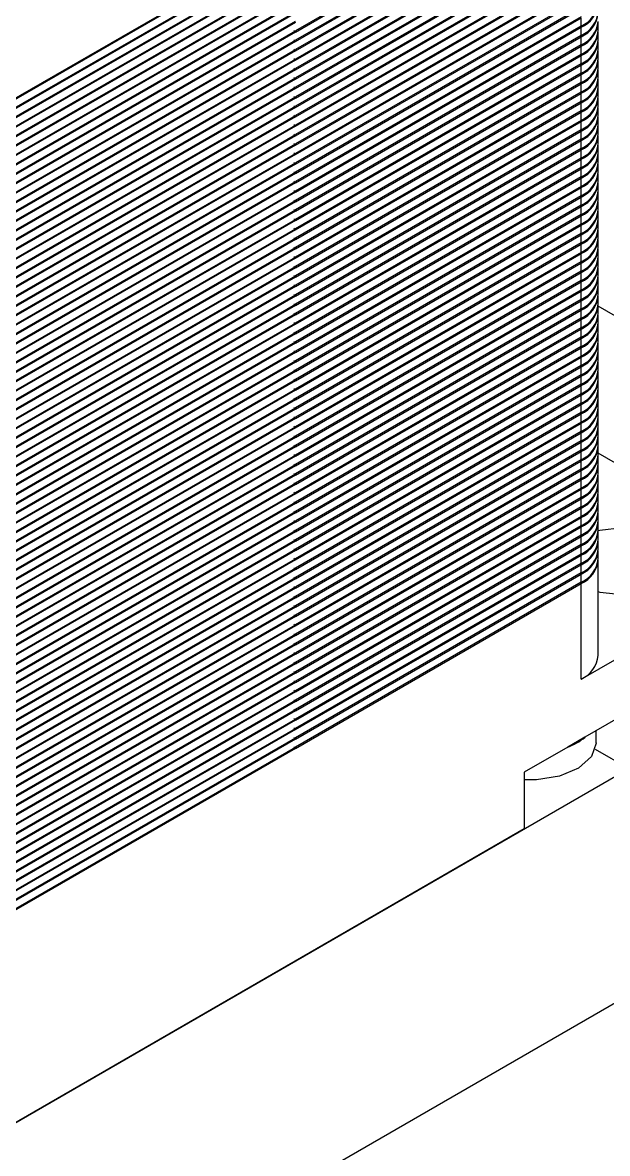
# Model space of a CAD drawing. Header units: millimetres. Extents: x 334 to 3694, y 0 to 2376.
# Drawn here: x 3114.81 to 3130, y 1048.82 to 1078.2 of the extents above; entities that cross this region are included whole.
import ezdxf

# ---------------------------------------------------------------- set-up
doc = ezdxf.new("R2010")
doc.units = ezdxf.units.MM
doc.header["$LTSCALE"] = 3
doc.layers.add('1_외형선', color=7, linetype='Continuous', lineweight=25)

msp = doc.modelspace()

# ---------------------------------------------------------------- linework, layer by layer
at = {"layer": '1_외형선'}
for p, q in [((3129.322, 1082.278), (3121.897, 1077.992)), ((3121.897, 1077.959), (3129.322, 1082.245)), ((3129.322, 1082.033), (3121.897, 1077.747)), ((3121.897, 1077.714), (3129.322, 1082)), ((3129.322, 1081.788), (3121.897, 1077.502)), ((3121.897, 1077.469), (3129.322, 1081.755)), ((3129.322, 1081.543), (3121.897, 1077.257)), ((3121.897, 1077.224), (3129.322, 1081.51)), ((3129.322, 1081.298), (3121.897, 1077.012)), ((3121.897, 1076.979), (3129.322, 1081.265)), ((3129.322, 1081.053), (3121.897, 1076.767)), ((3121.897, 1076.734), (3129.322, 1081.02)), ((3129.322, 1080.808), (3121.897, 1076.522)), ((3121.897, 1076.489), (3129.322, 1080.775)), ((3114.472, 1076.155), (3121.897, 1080.441)), ((3121.897, 1080.409), (3114.472, 1076.122)), ((3129.322, 1080.563), (3121.897, 1076.277)), ((3121.897, 1076.244), (3129.322, 1080.53)), ((3114.472, 1075.91), (3121.897, 1080.196)), ((3121.897, 1080.164), (3114.472, 1075.877)), ((3129.322, 1080.318), (3121.897, 1076.032)), ((3121.897, 1075.999), (3129.322, 1080.285)), ((3129.322, 1080.073), (3121.897, 1075.787)), ((3114.472, 1075.665), (3121.897, 1079.951)), ((3121.897, 1079.919), (3114.472, 1075.633)), ((3121.897, 1075.754), (3129.322, 1080.04)), ((3129.322, 1079.828), (3121.897, 1075.542)), ((3121.897, 1075.509), (3129.322, 1079.795)), ((3114.472, 1075.42), (3121.897, 1079.706)), ((3121.897, 1079.674), (3114.472, 1075.388)), ((3129.322, 1079.583), (3121.897, 1075.297)), ((3121.897, 1075.264), (3129.322, 1079.551)), ((3114.472, 1075.175), (3121.897, 1079.461)), ((3121.897, 1079.429), (3114.472, 1075.143)), ((3114.472, 1074.93), (3121.897, 1079.216)), ((3121.897, 1079.184), (3114.472, 1074.898)), ((3129.322, 1079.338), (3121.897, 1075.052)), ((3121.897, 1075.019), (3129.322, 1079.306)), ((3114.472, 1074.685), (3121.897, 1078.971)), ((3121.897, 1078.939), (3114.472, 1074.653)), ((3129.322, 1079.093), (3121.897, 1074.807)), ((3121.897, 1074.774), (3129.322, 1079.061)), ((3114.472, 1074.44), (3121.897, 1078.727)), ((3121.897, 1078.694), (3114.472, 1074.408)), ((3129.322, 1078.848), (3121.897, 1074.562)), ((3121.897, 1074.529), (3129.322, 1078.816)), ((3129.322, 1078.603), (3121.897, 1074.317)), ((3114.472, 1074.195), (3121.897, 1078.482)), ((3121.897, 1078.449), (3114.472, 1074.163)), ((3121.897, 1074.285), (3129.322, 1078.571)), ((3129.322, 1078.358), (3121.897, 1074.072)), ((3121.897, 1074.04), (3129.322, 1078.326)), ((3129.322, 1078.113), (3129.322, 1078.326)), ((3114.472, 1073.95), (3121.897, 1078.237)), ((3121.897, 1078.204), (3114.472, 1073.918)), ((3121.897, 1077.959), (3121.854, 1078)), ((3129.322, 1078.113), (3121.897, 1073.827)), ((3121.897, 1073.795), (3129.322, 1078.081)), ((3129.322, 1078.081), (3129.3, 1078.101)), ((3129.322, 1077.868), (3129.322, 1078.081)), ((3129.761, 1077.991), (3129.761, 1078.203)), ((3114.472, 1073.705), (3121.897, 1077.992)), ((3121.897, 1077.959), (3114.472, 1073.673)), ((3114.472, 1073.461), (3121.897, 1077.747)), ((3121.897, 1077.714), (3114.472, 1073.428)), ((3121.897, 1077.714), (3121.854, 1077.755)), ((3129.322, 1077.868), (3121.897, 1073.582)), ((3121.897, 1073.55), (3129.322, 1077.836)), ((3129.322, 1077.836), (3129.3, 1077.856)), ((3129.322, 1077.623), (3129.322, 1077.836)), ((3129.761, 1077.99), (3129.761, 1077.991)), ((3129.761, 1077.746), (3129.761, 1077.958)), ((3129.761, 1077.745), (3129.761, 1077.746)), ((3129.761, 1077.501), (3129.761, 1077.713)), ((3114.472, 1073.216), (3121.897, 1077.502)), ((3121.897, 1077.469), (3114.472, 1073.183)), ((3121.897, 1077.469), (3121.854, 1077.51)), ((3129.322, 1077.623), (3121.897, 1073.337)), ((3121.897, 1073.305), (3129.322, 1077.591)), ((3129.322, 1077.591), (3129.3, 1077.611)), ((3129.322, 1077.379), (3129.322, 1077.591)), ((3129.761, 1077.5), (3129.761, 1077.501)), ((3129.761, 1077.256), (3129.761, 1077.468)), ((3114.472, 1072.971), (3121.897, 1077.257)), ((3121.897, 1077.224), (3114.472, 1072.938)), ((3121.897, 1077.224), (3121.854, 1077.265)), ((3129.322, 1077.379), (3121.897, 1073.092)), ((3121.897, 1073.06), (3129.322, 1077.346)), ((3129.322, 1077.134), (3121.897, 1072.847)), ((3129.322, 1077.346), (3129.3, 1077.366)), ((3129.322, 1077.101), (3129.3, 1077.121)), ((3129.322, 1077.134), (3129.322, 1077.346)), ((3129.761, 1077.255), (3129.761, 1077.256)), ((3129.761, 1077.011), (3129.761, 1077.223)), ((3114.472, 1072.726), (3121.897, 1077.012)), ((3121.897, 1076.979), (3114.472, 1072.693)), ((3121.897, 1076.979), (3121.854, 1077.02)), ((3121.897, 1072.815), (3129.322, 1077.101)), ((3129.322, 1076.889), (3121.897, 1072.602)), ((3121.897, 1072.57), (3129.322, 1076.856)), ((3129.322, 1076.856), (3129.3, 1076.876)), ((3129.322, 1076.889), (3129.322, 1077.101)), ((3129.322, 1076.644), (3129.322, 1076.856)), ((3129.761, 1077.01), (3129.761, 1077.011)), ((3129.761, 1076.766), (3129.761, 1076.978)), ((3114.472, 1072.481), (3121.897, 1076.767)), ((3121.897, 1076.734), (3114.472, 1072.448)), ((3121.897, 1076.734), (3121.854, 1076.775)), ((3121.897, 1076.489), (3121.854, 1076.53)), ((3129.322, 1076.644), (3121.897, 1072.357)), ((3121.897, 1072.325), (3129.322, 1076.611)), ((3129.322, 1076.611), (3129.3, 1076.631)), ((3129.322, 1076.399), (3129.322, 1076.611)), ((3129.761, 1076.765), (3129.761, 1076.766)), ((3129.761, 1076.521), (3129.761, 1076.733)), ((3114.472, 1072.236), (3121.897, 1076.522)), ((3121.897, 1076.489), (3114.472, 1072.203)), ((3114.472, 1071.991), (3121.897, 1076.277)), ((3121.897, 1076.244), (3114.472, 1071.958)), ((3121.897, 1076.244), (3121.854, 1076.285)), ((3129.322, 1076.399), (3121.897, 1072.113)), ((3121.897, 1072.08), (3129.322, 1076.366)), ((3129.322, 1076.366), (3129.3, 1076.386)), ((3129.322, 1076.154), (3129.322, 1076.366)), ((3129.761, 1076.52), (3129.761, 1076.521)), ((3129.761, 1076.276), (3129.761, 1076.488)), ((3129.761, 1076.275), (3129.761, 1076.276)), ((3129.761, 1076.031), (3129.761, 1076.243)), ((3114.472, 1071.746), (3121.897, 1076.032)), ((3121.897, 1075.999), (3114.472, 1071.713)), ((3121.897, 1075.999), (3121.854, 1076.04)), ((3129.322, 1076.154), (3121.897, 1071.868)), ((3121.897, 1071.835), (3129.322, 1076.121)), ((3129.322, 1076.121), (3129.3, 1076.141)), ((3129.322, 1075.909), (3129.322, 1076.121)), ((3129.761, 1076.03), (3129.761, 1076.031)), ((3129.761, 1075.786), (3129.761, 1075.998)), ((3114.472, 1071.501), (3121.897, 1075.787)), ((3121.897, 1075.754), (3114.472, 1071.468)), ((3121.897, 1075.754), (3121.854, 1075.795)), ((3129.322, 1075.909), (3121.897, 1071.623)), ((3121.897, 1071.59), (3129.322, 1075.876)), ((3129.322, 1075.664), (3121.897, 1071.378)), ((3129.322, 1075.876), (3129.3, 1075.896)), ((3129.322, 1075.631), (3129.3, 1075.652)), ((3129.322, 1075.664), (3129.322, 1075.876)), ((3129.761, 1075.785), (3129.761, 1075.786)), ((3129.761, 1075.541), (3129.761, 1075.753)), ((3114.472, 1071.256), (3121.897, 1075.542)), ((3121.897, 1075.509), (3114.472, 1071.223)), ((3121.897, 1075.509), (3121.854, 1075.55)), ((3121.897, 1071.345), (3129.322, 1075.631)), ((3129.322, 1075.419), (3121.897, 1071.133)), ((3121.897, 1071.1), (3129.322, 1075.386)), ((3129.322, 1075.386), (3129.3, 1075.407)), ((3129.322, 1075.419), (3129.322, 1075.631)), ((3129.322, 1075.174), (3129.322, 1075.386)), ((3129.761, 1075.54), (3129.761, 1075.541)), ((3129.761, 1075.296), (3129.761, 1075.509)), ((3114.472, 1071.011), (3121.897, 1075.297)), ((3121.897, 1075.264), (3114.472, 1070.978)), ((3121.897, 1075.264), (3121.854, 1075.305)), ((3129.322, 1075.174), (3121.897, 1070.888)), ((3121.897, 1070.855), (3129.322, 1075.141)), ((3129.322, 1075.141), (3129.3, 1075.162)), ((3129.322, 1074.929), (3129.322, 1075.141)), ((3129.761, 1075.295), (3129.761, 1075.296)), ((3129.761, 1075.051), (3129.761, 1075.264)), ((3114.472, 1070.766), (3121.897, 1075.052)), ((3121.897, 1075.019), (3114.472, 1070.733)), ((3114.472, 1070.521), (3121.897, 1074.807)), ((3121.897, 1074.774), (3114.472, 1070.488)), ((3121.897, 1075.019), (3121.854, 1075.06)), ((3121.897, 1074.774), (3121.854, 1074.815)), ((3129.322, 1074.929), (3121.897, 1070.643)), ((3121.897, 1070.61), (3129.322, 1074.896)), ((3129.322, 1074.896), (3129.3, 1074.917)), ((3129.322, 1074.684), (3129.322, 1074.896)), ((3129.761, 1075.05), (3129.761, 1075.051)), ((3129.761, 1074.806), (3129.761, 1075.019)), ((3129.761, 1074.806), (3129.761, 1074.806)), ((3129.761, 1074.561), (3129.761, 1074.774)), ((3114.472, 1070.276), (3121.897, 1074.562)), ((3121.897, 1074.529), (3114.472, 1070.243)), ((3121.897, 1074.529), (3121.854, 1074.57)), ((3129.322, 1074.684), (3121.897, 1070.398)), ((3121.897, 1070.365), (3129.322, 1074.651)), ((3129.322, 1074.651), (3129.3, 1074.672)), ((3129.322, 1074.439), (3129.322, 1074.651)), ((3129.761, 1074.561), (3129.761, 1074.561)), ((3129.761, 1074.316), (3129.761, 1074.529)), ((3114.472, 1070.031), (3121.897, 1074.317)), ((3121.897, 1074.285), (3114.472, 1069.998)), ((3121.897, 1074.285), (3121.854, 1074.325)), ((3129.322, 1074.439), (3121.897, 1070.153)), ((3121.897, 1070.12), (3129.322, 1074.406)), ((3129.322, 1074.194), (3121.897, 1069.908)), ((3129.322, 1074.406), (3129.3, 1074.427)), ((3129.322, 1074.161), (3129.3, 1074.182)), ((3129.322, 1074.194), (3129.322, 1074.406)), ((3129.761, 1074.316), (3129.761, 1074.316)), ((3129.761, 1074.071), (3129.761, 1074.284)), ((3114.472, 1069.786), (3121.897, 1074.072)), ((3121.897, 1074.04), (3114.472, 1069.753)), ((3121.897, 1074.04), (3121.854, 1074.08)), ((3121.897, 1069.875), (3129.322, 1074.161)), ((3129.322, 1073.949), (3121.897, 1069.663)), ((3121.897, 1069.63), (3129.322, 1073.916)), ((3129.322, 1073.916), (3129.3, 1073.937)), ((3129.322, 1073.949), (3129.322, 1074.161)), ((3129.322, 1073.704), (3129.322, 1073.916)), ((3129.761, 1074.071), (3129.761, 1074.071)), ((3129.761, 1073.826), (3129.761, 1074.039)), ((3114.472, 1069.541), (3121.897, 1073.827)), ((3121.897, 1073.795), (3114.472, 1069.508)), ((3121.897, 1073.795), (3121.854, 1073.835)), ((3129.322, 1073.704), (3121.897, 1069.418)), ((3121.897, 1069.385), (3129.322, 1073.671)), ((3129.322, 1073.671), (3129.3, 1073.692)), ((3129.322, 1073.459), (3129.322, 1073.671)), ((3129.761, 1073.826), (3129.761, 1073.826)), ((3129.761, 1073.581), (3129.761, 1073.794)), ((3114.472, 1069.296), (3121.897, 1073.582)), ((3121.897, 1073.55), (3114.472, 1069.263)), ((3114.472, 1069.051), (3121.897, 1073.337)), ((3121.897, 1073.305), (3114.472, 1069.019)), ((3121.897, 1073.55), (3121.854, 1073.59)), ((3121.897, 1073.305), (3121.854, 1073.345)), ((3129.322, 1073.459), (3121.897, 1069.173)), ((3121.897, 1069.14), (3129.322, 1073.426)), ((3129.322, 1073.426), (3129.3, 1073.447)), ((3129.322, 1073.214), (3129.322, 1073.426)), ((3129.761, 1073.581), (3129.761, 1073.581)), ((3129.761, 1073.337), (3129.761, 1073.549)), ((3129.761, 1073.336), (3129.761, 1073.337)), ((3129.761, 1073.092), (3129.761, 1073.304)), ((3114.472, 1068.806), (3121.897, 1073.092)), ((3121.897, 1073.06), (3114.472, 1068.774)), ((3121.897, 1073.06), (3121.854, 1073.101)), ((3129.322, 1073.214), (3121.897, 1068.928)), ((3121.897, 1068.895), (3129.322, 1073.181)), ((3129.322, 1073.181), (3129.3, 1073.202)), ((3129.322, 1072.969), (3129.322, 1073.181)), ((3129.761, 1073.091), (3129.761, 1073.092)), ((3129.761, 1072.847), (3129.761, 1073.059)), ((3114.472, 1068.561), (3121.897, 1072.847)), ((3121.897, 1072.815), (3114.472, 1068.529)), ((3121.897, 1072.815), (3121.854, 1072.856)), ((3129.322, 1072.969), (3121.897, 1068.683)), ((3121.897, 1068.65), (3129.322, 1072.937)), ((3129.322, 1072.724), (3121.897, 1068.438)), ((3129.322, 1072.937), (3129.3, 1072.957)), ((3129.322, 1072.692), (3129.3, 1072.712)), ((3129.322, 1072.724), (3129.322, 1072.937)), ((3129.761, 1072.846), (3129.761, 1072.847)), ((3129.761, 1072.602), (3129.761, 1072.814)), ((3114.472, 1068.316), (3121.897, 1072.602)), ((3121.897, 1072.57), (3114.472, 1068.284)), ((3121.897, 1072.57), (3121.854, 1072.611)), ((3121.897, 1068.405), (3129.322, 1072.692)), ((3129.322, 1072.479), (3121.897, 1068.193)), ((3121.897, 1068.16), (3129.322, 1072.447)), ((3129.322, 1072.447), (3129.3, 1072.467)), ((3129.322, 1072.479), (3129.322, 1072.692)), ((3129.322, 1072.234), (3129.322, 1072.447)), ((3129.761, 1072.601), (3129.761, 1072.602)), ((3129.761, 1072.357), (3129.761, 1072.569)), ((3114.472, 1068.071), (3121.897, 1072.357)), ((3121.897, 1072.325), (3114.472, 1068.039)), ((3121.897, 1072.325), (3121.854, 1072.366)), ((3129.322, 1072.234), (3121.897, 1067.948)), ((3121.897, 1067.916), (3129.322, 1072.202)), ((3129.322, 1072.202), (3129.3, 1072.222)), ((3129.322, 1071.989), (3129.322, 1072.202)), ((3129.761, 1072.356), (3129.761, 1072.357)), ((3129.761, 1072.112), (3129.761, 1072.324)), ((3114.472, 1067.826), (3121.897, 1072.113)), ((3121.897, 1072.08), (3114.472, 1067.794)), ((3114.472, 1067.581), (3121.897, 1071.868)), ((3121.897, 1071.835), (3114.472, 1067.549)), ((3121.897, 1072.08), (3121.854, 1072.121)), ((3121.897, 1071.835), (3121.854, 1071.876)), ((3129.322, 1071.989), (3121.897, 1067.703)), ((3121.897, 1067.671), (3129.322, 1071.957)), ((3129.322, 1071.957), (3129.3, 1071.977)), ((3129.322, 1071.744), (3129.322, 1071.957)), ((3129.761, 1072.111), (3129.761, 1072.112)), ((3129.761, 1071.867), (3129.761, 1072.079)), ((3129.761, 1071.866), (3129.761, 1071.867)), ((3129.761, 1071.622), (3129.761, 1071.834)), ((3114.472, 1067.336), (3121.897, 1071.623)), ((3121.897, 1071.59), (3114.472, 1067.304)), ((3121.897, 1071.59), (3121.854, 1071.631)), ((3129.322, 1071.744), (3121.897, 1067.458)), ((3121.897, 1067.426), (3129.322, 1071.712)), ((3129.322, 1071.712), (3129.3, 1071.732)), ((3129.322, 1071.499), (3129.322, 1071.712)), ((3129.761, 1071.621), (3129.761, 1071.622)), ((3129.761, 1071.377), (3129.761, 1071.589)), ((3114.472, 1067.091), (3121.897, 1071.378)), ((3121.897, 1071.345), (3114.472, 1067.059)), ((3121.897, 1071.345), (3121.854, 1071.386)), ((3129.322, 1071.499), (3121.897, 1067.213)), ((3121.897, 1067.181), (3129.322, 1071.467)), ((3129.322, 1071.254), (3121.897, 1066.968)), ((3129.322, 1071.467), (3129.3, 1071.487)), ((3129.322, 1071.222), (3129.3, 1071.242)), ((3129.322, 1071.254), (3129.322, 1071.467)), ((3129.761, 1071.376), (3129.761, 1071.377)), ((3129.761, 1071.132), (3129.761, 1071.344)), ((3114.472, 1066.847), (3121.897, 1071.133)), ((3121.897, 1071.1), (3114.472, 1066.814)), ((3121.897, 1071.1), (3121.854, 1071.141)), ((3121.897, 1066.936), (3129.322, 1071.222)), ((3129.322, 1071.009), (3121.897, 1066.723)), ((3121.897, 1066.691), (3129.322, 1070.977)), ((3129.322, 1070.977), (3129.3, 1070.997)), ((3129.322, 1071.009), (3129.322, 1071.222)), ((3129.322, 1070.765), (3129.322, 1070.977)), ((3129.761, 1071.131), (3129.761, 1071.132)), ((3129.761, 1070.887), (3129.761, 1071.099)), ((3114.472, 1066.602), (3121.897, 1070.888)), ((3121.897, 1070.855), (3114.472, 1066.569)), ((3121.897, 1070.855), (3121.854, 1070.896)), ((3129.322, 1070.765), (3121.897, 1066.478)), ((3121.897, 1066.446), (3129.322, 1070.732)), ((3129.322, 1070.732), (3129.3, 1070.752)), ((3129.322, 1070.52), (3129.322, 1070.732)), ((3129.761, 1070.886), (3129.761, 1070.887)), ((3129.761, 1070.642), (3129.761, 1070.854)), ((3140.565, 1064.599), (3129.761, 1070.835)), ((3114.472, 1066.357), (3121.897, 1070.643)), ((3121.897, 1070.61), (3114.472, 1066.324)), ((3114.472, 1066.112), (3121.897, 1070.398)), ((3121.897, 1070.365), (3114.472, 1066.079)), ((3121.897, 1070.61), (3121.854, 1070.651)), ((3121.897, 1070.365), (3121.854, 1070.406)), ((3129.322, 1070.52), (3121.897, 1066.233)), ((3121.897, 1066.201), (3129.322, 1070.487)), ((3129.322, 1070.487), (3129.3, 1070.507)), ((3129.322, 1070.275), (3129.322, 1070.487)), ((3129.761, 1070.641), (3129.761, 1070.642)), ((3129.761, 1070.397), (3129.761, 1070.609)), ((3129.761, 1070.396), (3129.761, 1070.397)), ((3129.761, 1070.152), (3129.761, 1070.364)), ((3114.472, 1065.867), (3121.897, 1070.153)), ((3121.897, 1070.12), (3114.472, 1065.834)), ((3121.897, 1070.12), (3121.854, 1070.161)), ((3129.322, 1070.275), (3121.897, 1065.988)), ((3121.897, 1065.956), (3129.322, 1070.242)), ((3129.322, 1070.242), (3129.3, 1070.262)), ((3129.322, 1070.03), (3129.322, 1070.242)), ((3129.761, 1070.151), (3129.761, 1070.152)), ((3129.761, 1069.907), (3129.761, 1070.119)), ((3114.472, 1065.622), (3121.897, 1069.908)), ((3121.897, 1069.875), (3114.472, 1065.589)), ((3121.897, 1069.875), (3121.854, 1069.916)), ((3129.322, 1070.03), (3121.897, 1065.744)), ((3121.897, 1065.711), (3129.322, 1069.997)), ((3129.322, 1069.785), (3121.897, 1065.499)), ((3129.322, 1069.997), (3129.3, 1070.017)), ((3129.322, 1069.752), (3129.3, 1069.772)), ((3129.322, 1069.785), (3129.322, 1069.997)), ((3129.761, 1069.906), (3129.761, 1069.907)), ((3129.761, 1069.662), (3129.761, 1069.874)), ((3114.472, 1065.377), (3121.897, 1069.663)), ((3121.897, 1069.63), (3114.472, 1065.344)), ((3121.897, 1069.63), (3121.854, 1069.671)), ((3121.897, 1065.466), (3129.322, 1069.752)), ((3129.322, 1069.54), (3121.897, 1065.254)), ((3121.897, 1065.221), (3129.322, 1069.507)), ((3129.322, 1069.507), (3129.3, 1069.527)), ((3129.322, 1069.54), (3129.322, 1069.752)), ((3129.322, 1069.295), (3129.322, 1069.507)), ((3129.761, 1069.661), (3129.761, 1069.662)), ((3129.761, 1069.417), (3129.761, 1069.629)), ((3114.472, 1065.132), (3121.897, 1069.418)), ((3121.897, 1069.385), (3114.472, 1065.099)), ((3121.897, 1069.385), (3121.854, 1069.426)), ((3129.322, 1069.295), (3121.897, 1065.009)), ((3121.897, 1064.976), (3129.322, 1069.262)), ((3129.322, 1069.262), (3129.3, 1069.283)), ((3129.322, 1069.05), (3129.322, 1069.262)), ((3129.761, 1069.416), (3129.761, 1069.417)), ((3129.761, 1069.172), (3129.761, 1069.384)), ((3114.472, 1064.887), (3121.897, 1069.173)), ((3121.897, 1069.14), (3114.472, 1064.854)), ((3114.472, 1064.642), (3121.897, 1068.928)), ((3121.897, 1068.895), (3114.472, 1064.609)), ((3121.897, 1069.14), (3121.854, 1069.181)), ((3121.897, 1068.895), (3121.854, 1068.936)), ((3129.322, 1069.05), (3121.897, 1064.764)), ((3121.897, 1064.731), (3129.322, 1069.017)), ((3129.322, 1069.017), (3129.3, 1069.038)), ((3129.322, 1068.805), (3129.322, 1069.017)), ((3129.761, 1069.171), (3129.761, 1069.172)), ((3129.761, 1068.927), (3129.761, 1069.14)), ((3129.761, 1068.895), (3129.761, 1068.927)), ((3129.761, 1068.682), (3129.761, 1068.895)), ((3114.472, 1064.397), (3121.897, 1068.683)), ((3121.897, 1068.65), (3114.472, 1064.364)), ((3121.897, 1068.65), (3121.854, 1068.691)), ((3129.322, 1068.805), (3121.897, 1064.519)), ((3121.897, 1064.486), (3129.322, 1068.772)), ((3129.322, 1068.772), (3129.3, 1068.793)), ((3129.322, 1068.56), (3129.322, 1068.772)), ((3129.761, 1068.65), (3129.761, 1068.682)), ((3129.761, 1068.437), (3129.761, 1068.65)), ((3114.472, 1064.152), (3121.897, 1068.438)), ((3121.897, 1068.405), (3114.472, 1064.119)), ((3121.897, 1068.405), (3121.854, 1068.446)), ((3129.322, 1068.56), (3121.897, 1064.274)), ((3121.897, 1064.241), (3129.322, 1068.527)), ((3129.322, 1068.315), (3121.897, 1064.029)), ((3129.322, 1068.527), (3129.3, 1068.548)), ((3129.322, 1068.282), (3129.3, 1068.303)), ((3129.322, 1068.315), (3129.322, 1068.527)), ((3129.761, 1068.405), (3129.761, 1068.437)), ((3129.761, 1068.192), (3129.761, 1068.405)), ((3114.472, 1063.907), (3121.897, 1068.193)), ((3121.897, 1068.16), (3114.472, 1063.874)), ((3121.897, 1068.16), (3121.854, 1068.201)), ((3121.897, 1063.996), (3129.322, 1068.282)), ((3129.322, 1068.07), (3121.897, 1063.784)), ((3121.897, 1063.751), (3129.322, 1068.037)), ((3129.322, 1068.037), (3129.3, 1068.058)), ((3129.322, 1068.07), (3129.322, 1068.282)), ((3129.322, 1067.825), (3129.322, 1068.037)), ((3129.761, 1068.16), (3129.761, 1068.192)), ((3129.761, 1067.947), (3129.761, 1068.16)), ((3114.472, 1063.662), (3121.897, 1067.948)), ((3121.897, 1067.916), (3114.472, 1063.629)), ((3121.897, 1067.916), (3121.854, 1067.956)), ((3129.322, 1067.825), (3121.897, 1063.539)), ((3121.897, 1063.506), (3129.322, 1067.792)), ((3129.322, 1067.792), (3129.3, 1067.813)), ((3129.322, 1067.58), (3129.322, 1067.792)), ((3129.761, 1067.915), (3129.761, 1067.947)), ((3129.761, 1067.702), (3129.761, 1067.915)), ((3114.472, 1063.417), (3121.897, 1067.703)), ((3121.897, 1067.671), (3114.472, 1063.384)), ((3114.472, 1063.172), (3121.897, 1067.458)), ((3121.897, 1067.426), (3114.472, 1063.139)), ((3121.897, 1067.671), (3121.854, 1067.711)), ((3121.897, 1067.426), (3121.854, 1067.466)), ((3129.322, 1067.58), (3121.897, 1063.294)), ((3121.897, 1063.261), (3129.322, 1067.547)), ((3129.322, 1067.547), (3129.3, 1067.568)), ((3129.322, 1067.335), (3129.322, 1067.547)), ((3129.761, 1067.67), (3129.761, 1067.702)), ((3129.761, 1067.457), (3129.761, 1067.67)), ((3129.761, 1067.425), (3129.761, 1067.457)), ((3129.761, 1067.212), (3129.761, 1067.425)), ((3114.472, 1062.927), (3121.897, 1067.213)), ((3121.897, 1067.181), (3114.472, 1062.894)), ((3121.897, 1067.181), (3121.854, 1067.221)), ((3129.322, 1067.335), (3121.897, 1063.049)), ((3121.897, 1063.016), (3129.322, 1067.302)), ((3129.322, 1067.302), (3129.3, 1067.323)), ((3129.322, 1067.09), (3129.322, 1067.302)), ((3129.761, 1067.18), (3129.761, 1067.212)), ((3129.761, 1066.968), (3129.761, 1067.18)), ((3114.472, 1062.682), (3121.897, 1066.968)), ((3121.897, 1066.936), (3114.472, 1062.65)), ((3121.897, 1066.936), (3121.854, 1066.976)), ((3129.322, 1067.09), (3121.897, 1062.804)), ((3121.897, 1062.771), (3129.322, 1067.057)), ((3129.322, 1066.845), (3121.897, 1062.559)), ((3129.322, 1067.057), (3129.3, 1067.078)), ((3129.322, 1066.845), (3129.322, 1067.057)), ((3133.352, 1064.942), (3129.761, 1067.015)), ((3129.761, 1066.935), (3129.761, 1066.968)), ((3129.761, 1066.723), (3129.761, 1066.935)), ((3114.472, 1062.437), (3121.897, 1066.723)), ((3121.897, 1066.691), (3114.472, 1062.405)), ((3121.897, 1066.691), (3121.854, 1066.732)), ((3121.897, 1062.526), (3129.322, 1066.812)), ((3129.322, 1066.6), (3121.897, 1062.314)), ((3121.897, 1062.281), (3129.322, 1066.568)), ((3129.322, 1066.812), (3129.3, 1066.833)), ((3129.322, 1066.568), (3129.3, 1066.588)), ((3129.322, 1066.6), (3129.322, 1066.812)), ((3129.322, 1066.355), (3129.322, 1066.568)), ((3129.761, 1066.69), (3129.761, 1066.723)), ((3129.761, 1066.478), (3129.761, 1066.69)), ((3114.472, 1062.192), (3121.897, 1066.478)), ((3121.897, 1066.446), (3114.472, 1062.16)), ((3121.897, 1066.446), (3121.854, 1066.487)), ((3129.322, 1066.355), (3121.897, 1062.069)), ((3121.897, 1062.036), (3129.322, 1066.323)), ((3129.322, 1066.323), (3129.3, 1066.343)), ((3129.322, 1066.11), (3129.322, 1066.323)), ((3129.761, 1066.233), (3129.761, 1066.445)), ((3114.472, 1061.947), (3121.897, 1066.233)), ((3121.897, 1066.201), (3114.472, 1061.915)), ((3114.472, 1061.702), (3121.897, 1065.988)), ((3121.897, 1065.956), (3114.472, 1061.67)), ((3121.897, 1066.201), (3121.854, 1066.242)), ((3121.897, 1065.956), (3121.854, 1065.997)), ((3129.322, 1066.11), (3121.897, 1061.824)), ((3121.897, 1061.791), (3129.322, 1066.078)), ((3129.322, 1066.078), (3129.3, 1066.098)), ((3129.322, 1065.865), (3129.322, 1066.078)), ((3129.761, 1065.988), (3129.761, 1066.2)), ((3129.761, 1065.743), (3129.761, 1065.955)), ((3114.472, 1061.457), (3121.897, 1065.744)), ((3121.897, 1065.711), (3114.472, 1061.425)), ((3121.897, 1065.711), (3121.854, 1065.752)), ((3129.322, 1065.865), (3121.897, 1061.579)), ((3121.897, 1061.546), (3129.322, 1065.833)), ((3129.322, 1065.833), (3129.3, 1065.853)), ((3129.322, 1065.62), (3129.322, 1065.833)), ((3129.761, 1065.498), (3129.761, 1065.71)), ((3114.472, 1061.212), (3121.897, 1065.499)), ((3121.897, 1065.466), (3114.472, 1061.18)), ((3121.897, 1065.466), (3121.854, 1065.507)), ((3129.322, 1065.62), (3121.897, 1061.334)), ((3121.897, 1061.302), (3129.322, 1065.588)), ((3129.322, 1065.375), (3121.897, 1061.089)), ((3129.322, 1065.588), (3129.3, 1065.608)), ((3129.322, 1065.375), (3129.322, 1065.588)), ((3129.761, 1065.253), (3129.761, 1065.465)), ((3114.472, 1060.967), (3121.897, 1065.254)), ((3121.897, 1065.221), (3114.472, 1060.935)), ((3121.897, 1065.221), (3121.854, 1065.262)), ((3121.897, 1061.057), (3129.322, 1065.343)), ((3129.322, 1065.13), (3121.897, 1060.844)), ((3121.897, 1060.812), (3129.322, 1065.098)), ((3129.322, 1065.343), (3129.3, 1065.363)), ((3129.322, 1065.098), (3129.3, 1065.118)), ((3129.322, 1065.13), (3129.322, 1065.343)), ((3129.322, 1064.885), (3129.322, 1065.098)), ((3129.761, 1065.008), (3129.761, 1065.22)), ((3114.472, 1060.722), (3121.897, 1065.009)), ((3121.897, 1064.976), (3114.472, 1060.69)), ((3121.897, 1064.976), (3121.854, 1065.017)), ((3129.322, 1064.885), (3121.897, 1060.599)), ((3121.897, 1060.567), (3129.322, 1064.853)), ((3129.322, 1064.853), (3129.3, 1064.873)), ((3129.322, 1064.64), (3129.322, 1064.853)), ((3129.761, 1064.763), (3129.761, 1064.975)), ((3109.593, 1046.719), (3140.565, 1064.599)), ((3114.472, 1060.478), (3121.897, 1064.764)), ((3121.897, 1064.731), (3114.472, 1060.445)), ((3114.472, 1060.233), (3121.897, 1064.519)), ((3121.897, 1064.486), (3114.472, 1060.2)), ((3121.897, 1064.731), (3121.854, 1064.772)), ((3121.897, 1064.486), (3121.854, 1064.527)), ((3129.322, 1064.64), (3121.897, 1060.354)), ((3121.897, 1060.322), (3129.322, 1064.608)), ((3129.322, 1064.608), (3129.3, 1064.628)), ((3129.322, 1064.396), (3129.322, 1064.608)), ((3129.761, 1064.518), (3129.761, 1064.73)), ((3129.761, 1064.273), (3129.761, 1064.485)), ((3114.472, 1059.988), (3121.897, 1064.274)), ((3121.897, 1064.241), (3114.472, 1059.955)), ((3121.897, 1064.241), (3121.854, 1064.282)), ((3129.322, 1064.396), (3121.897, 1060.109)), ((3121.897, 1060.077), (3129.322, 1064.363)), ((3129.322, 1064.363), (3129.3, 1064.383)), ((3129.322, 1064.151), (3129.322, 1064.363)), ((3129.761, 1061.758), (3129.761, 1064.24)), ((3114.472, 1059.743), (3121.897, 1064.029)), ((3121.897, 1063.996), (3114.472, 1059.71)), ((3121.897, 1063.996), (3121.854, 1064.037)), ((3129.322, 1064.151), (3121.897, 1059.864)), ((3121.897, 1059.832), (3129.322, 1064.118)), ((3129.322, 1063.906), (3121.897, 1059.619)), ((3129.322, 1064.118), (3129.3, 1064.138)), ((3129.322, 1063.906), (3129.322, 1064.118)), ((3114.472, 1059.498), (3121.897, 1063.784)), ((3121.897, 1063.751), (3114.472, 1059.465)), ((3121.897, 1063.751), (3121.854, 1063.792)), ((3121.897, 1059.587), (3129.322, 1063.873)), ((3129.322, 1063.661), (3121.897, 1059.374)), ((3121.897, 1059.342), (3129.322, 1063.628)), ((3129.322, 1063.873), (3129.3, 1063.893)), ((3129.322, 1063.628), (3129.3, 1063.648)), ((3129.322, 1063.661), (3129.322, 1063.873)), ((3129.322, 1061.146), (3129.322, 1063.628)), ((3114.472, 1059.253), (3121.897, 1063.539)), ((3121.897, 1063.506), (3114.472, 1059.22)), ((3121.897, 1063.506), (3121.854, 1063.547)), ((3129.322, 1061.146), (3133.352, 1063.472)), ((3114.472, 1059.008), (3121.897, 1063.294)), ((3121.897, 1063.261), (3114.472, 1058.975)), ((3114.472, 1058.763), (3121.897, 1063.049)), ((3121.897, 1063.016), (3114.472, 1058.73)), ((3121.897, 1063.261), (3121.854, 1063.302)), ((3121.897, 1063.016), (3121.854, 1063.057)), ((3114.472, 1058.518), (3121.897, 1062.804)), ((3121.897, 1062.771), (3114.472, 1058.485)), ((3121.897, 1062.771), (3121.854, 1062.812)), ((3114.472, 1058.273), (3121.897, 1062.559)), ((3121.897, 1062.526), (3114.472, 1058.24)), ((3121.897, 1062.526), (3121.854, 1062.567)), ((3114.472, 1058.028), (3121.897, 1062.314)), ((3121.897, 1062.281), (3114.472, 1057.995)), ((3121.897, 1062.281), (3121.854, 1062.322)), ((3114.472, 1057.783), (3121.897, 1062.069)), ((3121.897, 1062.036), (3114.472, 1057.75)), ((3121.897, 1062.036), (3121.854, 1062.077)), ((3114.472, 1057.538), (3121.897, 1061.824)), ((3121.897, 1061.791), (3114.472, 1057.505)), ((3114.472, 1057.293), (3121.897, 1061.579)), ((3121.897, 1061.546), (3114.472, 1057.26)), ((3121.897, 1061.791), (3121.854, 1061.832)), ((3121.897, 1061.546), (3121.854, 1061.587)), ((3114.472, 1057.048), (3121.897, 1061.334)), ((3121.897, 1061.302), (3114.472, 1057.015)), ((3121.897, 1061.302), (3121.854, 1061.342)), ((3114.472, 1056.803), (3121.897, 1061.089)), ((3121.897, 1061.057), (3114.472, 1056.77)), ((3121.897, 1061.057), (3121.854, 1061.097)), ((3114.472, 1056.558), (3121.897, 1060.844)), ((3121.897, 1060.812), (3114.472, 1056.525)), ((3121.897, 1060.812), (3121.854, 1060.852)), ((3114.472, 1056.313), (3121.897, 1060.599)), ((3121.897, 1060.567), (3114.472, 1056.28)), ((3121.897, 1060.567), (3121.854, 1060.607)), ((3114.472, 1056.068), (3121.897, 1060.354)), ((3121.897, 1060.322), (3114.472, 1056.036)), ((3114.472, 1055.823), (3121.897, 1060.109)), ((3121.897, 1060.077), (3114.472, 1055.791)), ((3121.897, 1060.322), (3121.854, 1060.362)), ((3121.897, 1060.077), (3121.854, 1060.118)), ((3130.558, 1060.292), (3129.419, 1059.634)), ((3114.472, 1055.578), (3121.897, 1059.864)), ((3121.897, 1059.832), (3114.472, 1055.546)), ((3121.897, 1059.832), (3121.854, 1059.873)), ((3129.708, 1059.494), (3129.708, 1059.801)), ((3114.472, 1055.333), (3121.897, 1059.619)), ((3121.897, 1059.587), (3114.472, 1055.301)), ((3121.897, 1059.587), (3121.854, 1059.628)), ((3129.419, 1059.634), (3128.97, 1059.375)), ((3114.472, 1055.088), (3121.897, 1059.374)), ((3121.897, 1059.342), (3114.472, 1055.056)), ((3121.897, 1059.342), (3121.854, 1059.383)), ((3128.97, 1059.375), (3127.842, 1058.724)), ((3129.683, 1059.327), (3130.558, 1058.822)), ((3109.593, 1040.84), (3140.565, 1058.719)), ((3127.842, 1058.724), (3127.842, 1057.254)), ((3127.842, 1057.254), (3110.442, 1047.209))]:
    msp.add_line(p, q, dxfattribs=at)
at = {"layer": '1_외형선', "flags": 128}
for points in [[(3129.761, 1063.419), (3129.808, 1063.407), (3130.382, 1063.341), (3130.956, 1063.407), (3131.443, 1063.595), (3131.768, 1063.876), (3131.882, 1064.207), (3131.768, 1064.539), (3131.443, 1064.82), (3130.956, 1065.007), (3130.382, 1065.073), (3129.808, 1065.007), (3129.76, 1064.995)], [(3129.708, 1059.494), (3129.708, 1059.481), (3129.586, 1059.132), (3129.254, 1058.831), (3128.757, 1058.62), (3128.161, 1058.527), (3127.842, 1058.53)]]:
    msp.add_lwpolyline(points, dxfattribs=at)
at = {"layer": '1_외형선'}
for centre, radius, start, end in [((3129.01, 1078.801), 0.754, 294.3747, 354.3052), ((3129.01, 1078.768), 0.754, 294.3747, 354.3052), ((3129.01, 1078.556), 0.754, 294.3747, 354.3052), ((3129.01, 1078.523), 0.754, 294.3747, 354.3052), ((3129.01, 1078.311), 0.754, 294.3747, 354.3052), ((3129.01, 1078.278), 0.754, 294.3747, 354.3052), ((3129.01, 1078.066), 0.754, 294.3747, 354.3052), ((3129.01, 1078.033), 0.754, 294.3747, 354.3052), ((3129.01, 1077.821), 0.754, 294.3747, 354.3052), ((3129.01, 1077.788), 0.754, 294.3747, 354.3052), ((3129.01, 1077.576), 0.754, 294.3747, 354.3052), ((3129.01, 1077.543), 0.754, 294.3747, 354.3052), ((3129.01, 1077.331), 0.754, 294.3747, 354.3052), ((3129.01, 1077.298), 0.754, 294.3747, 354.3052), ((3129.01, 1077.086), 0.754, 294.3747, 354.3052), ((3129.01, 1077.053), 0.754, 294.3747, 354.3052), ((3129.01, 1076.841), 0.754, 294.3747, 354.3052), ((3129.01, 1076.808), 0.754, 294.3747, 354.3052), ((3129.01, 1076.596), 0.754, 294.3747, 354.3052), ((3129.01, 1076.563), 0.754, 294.3747, 354.3052), ((3129.01, 1076.351), 0.754, 294.3747, 354.3052), ((3129.01, 1076.318), 0.754, 294.3747, 354.3052), ((3129.01, 1076.106), 0.754, 294.3747, 354.3052), ((3129.01, 1076.073), 0.754, 294.3747, 354.3052), ((3129.01, 1075.861), 0.754, 294.3747, 354.3052), ((3129.01, 1075.828), 0.754, 294.3747, 354.3052), ((3129.01, 1075.616), 0.754, 294.3747, 354.3052), ((3129.01, 1075.583), 0.754, 294.3747, 354.3052), ((3129.01, 1075.371), 0.754, 294.3747, 354.3052), ((3129.01, 1075.338), 0.754, 294.3747, 354.3052), ((3129.01, 1075.126), 0.754, 294.3747, 354.3052), ((3129.01, 1075.093), 0.754, 294.3747, 354.3052), ((3129.01, 1074.881), 0.754, 294.3747, 354.3052), ((3129.01, 1074.849), 0.754, 294.3747, 354.3052), ((3129.01, 1074.636), 0.754, 294.3747, 354.3052), ((3129.01, 1074.604), 0.754, 294.3747, 354.3052), ((3129.01, 1074.391), 0.754, 294.3747, 354.3052), ((3129.01, 1074.359), 0.754, 294.3747, 354.3052), ((3129.01, 1074.146), 0.754, 294.3747, 354.3052), ((3129.01, 1074.114), 0.754, 294.3747, 354.3052), ((3129.01, 1073.901), 0.754, 294.3747, 354.3052), ((3129.01, 1073.869), 0.754, 294.3747, 354.3052), ((3129.01, 1073.656), 0.754, 294.3747, 354.3052), ((3129.01, 1073.624), 0.754, 294.3747, 354.3052), ((3129.01, 1073.411), 0.754, 294.3747, 354.3052), ((3129.01, 1073.379), 0.754, 294.3747, 354.3052), ((3129.01, 1073.166), 0.754, 294.3747, 354.3052), ((3129.01, 1073.134), 0.754, 294.3747, 354.3052), ((3129.01, 1072.921), 0.754, 294.3747, 354.3052), ((3129.01, 1072.889), 0.754, 294.3747, 354.3052), ((3129.01, 1072.677), 0.754, 294.3747, 354.3052), ((3129.01, 1072.644), 0.754, 294.3747, 354.3052), ((3129.01, 1072.432), 0.754, 294.3747, 354.3052), ((3129.01, 1072.399), 0.754, 294.3747, 354.3052), ((3129.01, 1072.187), 0.754, 294.3747, 354.3052), ((3129.01, 1072.154), 0.754, 294.3747, 354.3052), ((3129.01, 1071.942), 0.754, 294.3747, 354.3052), ((3129.01, 1071.909), 0.754, 294.3747, 354.3052), ((3129.01, 1071.697), 0.754, 294.3747, 354.3052), ((3129.01, 1071.664), 0.754, 294.3747, 354.3052), ((3129.01, 1071.452), 0.754, 294.3747, 354.3052), ((3129.01, 1071.419), 0.754, 294.3747, 354.3052), ((3129.01, 1071.207), 0.754, 294.3747, 354.3052), ((3129.01, 1071.174), 0.754, 294.3747, 354.3052), ((3129.01, 1070.962), 0.754, 294.3747, 354.3052), ((3129.01, 1070.929), 0.754, 294.3747, 354.3052), ((3129.01, 1070.717), 0.754, 294.3747, 354.3052), ((3129.01, 1070.684), 0.754, 294.3747, 354.3052), ((3129.01, 1070.472), 0.754, 294.3747, 354.3052), ((3129.01, 1070.439), 0.754, 294.3747, 354.3052), ((3129.01, 1070.227), 0.754, 294.3747, 354.3052), ((3129.01, 1070.194), 0.754, 294.3747, 354.3052), ((3129.01, 1069.982), 0.754, 294.3747, 354.3052), ((3129.01, 1069.949), 0.754, 294.3747, 354.3052), ((3129.01, 1069.737), 0.754, 294.3747, 354.3052), ((3129.01, 1069.704), 0.754, 294.3747, 354.3052), ((3129.01, 1069.492), 0.754, 294.3747, 354.3052), ((3129.01, 1069.459), 0.754, 294.3747, 354.3052), ((3129.01, 1069.247), 0.754, 294.3747, 354.3052), ((3129.01, 1069.214), 0.754, 294.3747, 354.3052), ((3129.01, 1069.002), 0.754, 294.3747, 354.3052), ((3129.01, 1068.969), 0.754, 294.3747, 354.3052), ((3129.01, 1068.757), 0.754, 294.3747, 354.3052), ((3129.01, 1068.724), 0.754, 294.3747, 354.3052), ((3129.01, 1068.512), 0.754, 294.3747, 354.3052), ((3129.01, 1068.479), 0.754, 294.3747, 354.3052), ((3129.01, 1068.267), 0.754, 294.3747, 354.3052), ((3129.01, 1068.235), 0.754, 294.3747, 354.3052), ((3129.01, 1068.022), 0.754, 294.3747, 354.3052), ((3129.01, 1067.99), 0.754, 294.3747, 354.3052), ((3129.01, 1067.777), 0.754, 294.3747, 354.3052), ((3129.01, 1067.745), 0.754, 294.3747, 354.3052), ((3129.01, 1067.532), 0.754, 294.3747, 354.3052), ((3129.01, 1067.5), 0.754, 294.3747, 354.3052), ((3129.01, 1067.287), 0.754, 294.3747, 354.3052), ((3129.01, 1067.255), 0.754, 294.3747, 354.3052), ((3129.01, 1067.042), 0.754, 294.3747, 354.3052), ((3129.01, 1067.01), 0.754, 294.3747, 354.3052), ((3129.01, 1066.797), 0.754, 294.3747, 354.3052), ((3129.01, 1066.765), 0.754, 294.3747, 354.3052), ((3129.01, 1066.552), 0.754, 294.3747, 354.3052), ((3129.01, 1066.52), 0.754, 294.3747, 354.3052), ((3129.01, 1066.307), 0.754, 294.3747, 354.3052), ((3129.01, 1066.275), 0.754, 294.3747, 354.3052), ((3129.01, 1066.063), 0.754, 294.3747, 354.3052), ((3129.01, 1066.03), 0.754, 294.3747, 354.3052), ((3129.01, 1065.818), 0.754, 294.3747, 354.3052), ((3129.01, 1065.785), 0.754, 294.3747, 354.3052), ((3129.01, 1065.573), 0.754, 294.3747, 354.3052), ((3129.01, 1065.54), 0.754, 294.3747, 354.3052), ((3129.01, 1065.328), 0.754, 294.3747, 354.3052), ((3129.01, 1065.295), 0.754, 294.3747, 354.3052), ((3129.01, 1065.083), 0.754, 294.3747, 354.3052), ((3129.029, 1065.034), 0.732, 293.519, 356.9541), ((3129.01, 1064.838), 0.754, 294.3747, 354.3052), ((3129.01, 1064.805), 0.754, 294.3747, 354.3052), ((3129.01, 1064.593), 0.754, 294.3747, 354.3052), ((3129.01, 1064.56), 0.754, 294.3747, 354.3052), ((3129.01, 1064.348), 0.754, 294.3747, 354.3052), ((3129.01, 1064.315), 0.754, 294.3747, 354.3052), ((3129.01, 1061.833), 0.754, 294.3747, 354.3052), ((3128.417, 1060.852), 1.577, 290.5239, 309.4707)]:
    msp.add_arc(centre, radius, start, end, dxfattribs=at)

doc.saveas('drawing.dxf')
